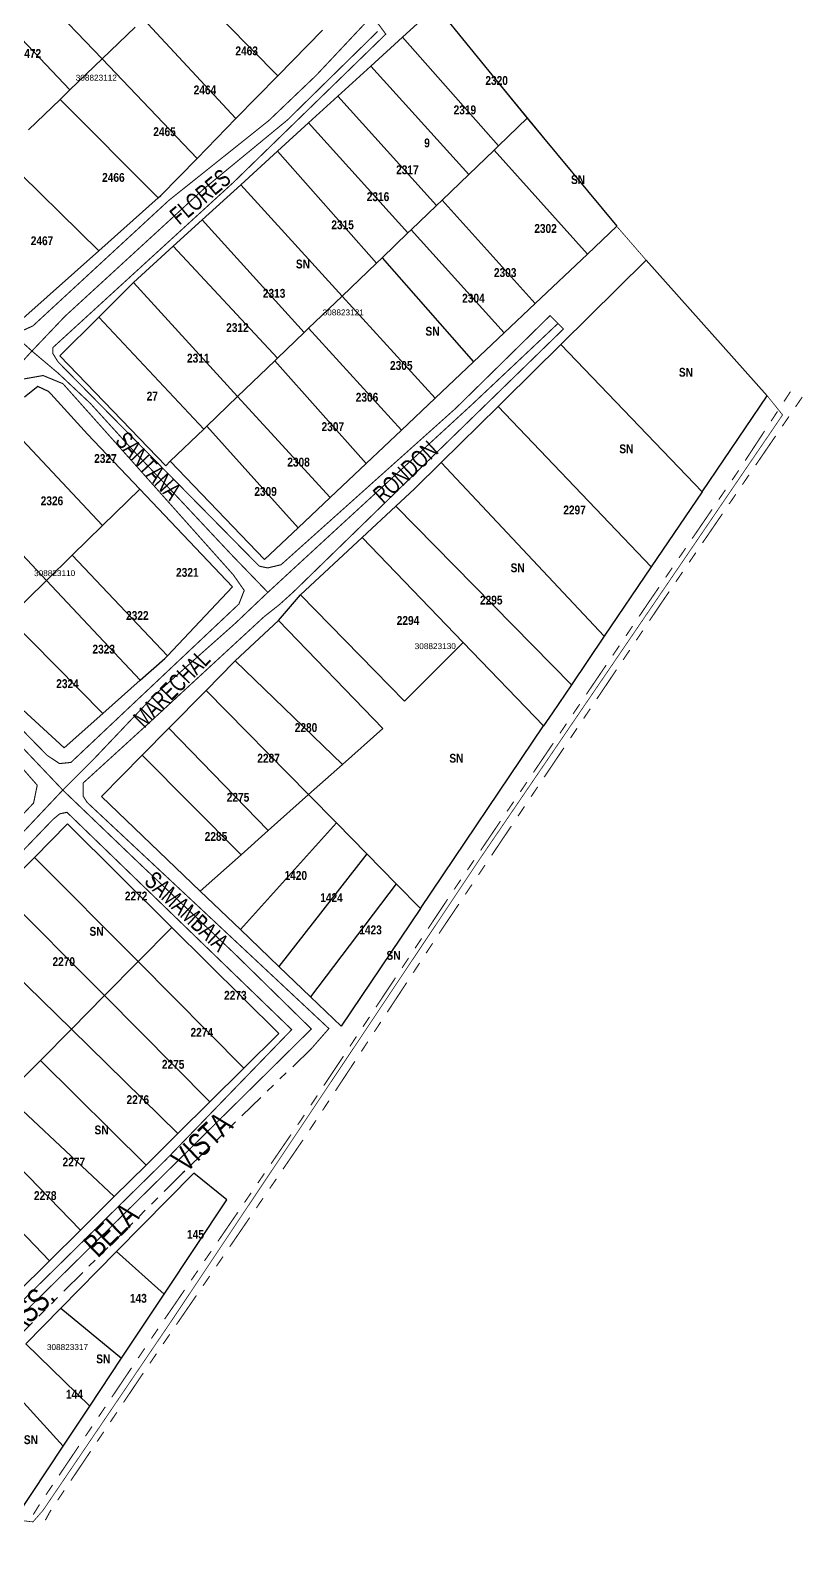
# Model space of a CAD drawing. Extents: x 204296 to 206006, y 4860262 to 4862155.
# Drawn here: x 205874.4 to 206005.6, y 4861066.9 to 4861323.7 of the extents above; entities that cross this region are included whole.
import ezdxf
from ezdxf.enums import TextEntityAlignment as Align

# ---------------------------------------------------------------- set-up
doc = ezdxf.new("R2010")
doc.units = 0
doc.header["$LTSCALE"] = 1.5
doc.header["$MEASUREMENT"] = 0
doc.linetypes.add('TRACO_25', pattern=[8, 3, -1, 1, -1, 1, -1])
for name, color, linetype in [('CD-MALHA-LOTES', 40, 'CONTINUOUS'), ('CD_TXT_QUADRA', 7, 'CONTINUOUS'), ('LM-LIM-SETOR-FISCAL', 7, 'CONTINUOUS'), ('RU-QUADRAS', 6, 'CONTINUOUS'), ('SV-EIXO-RUA-N-PAV', 6, 'CONTINUOUS'), ('SV-RUA-NAO-PAV-S-GUIA-C-GUIA', 7, 'CONTINUOUS'), ('SV-TXT-RUA-N-PAV-S-GUIA-C-GUIA', 7, 'CONTINUOUS'), ('Th_NmrPot', 1, 'CONTINUOUS')]:
    doc.layers.add(name, color=color, linetype=linetype)
doc.layers.add('SV-EST-M-N-PAV', color=20, linetype='CONTINUOUS', plot=False)
doc.styles.add('ARIAL', font='ARIAL.TTF')
doc.styles.add('MONOTXT', font='ARIAL.TTF', dxfattribs={"height": 0.2})
doc.styles.get("Standard").update_dxf_attribs({"font": 'swisscbo.ttf'})
doc.linetypes.add('Limite', pattern='A,20,-3,[130,ltypeshp.shx,S=6.35,R=0,X=0,Y=0],-3,20', length=46)

msp = doc.modelspace()

# ---------------------------------------------------------------- linework, layer by layer
at = {"layer": 'CD-MALHA-LOTES', "linetype": 'Continuous'}
for p, q in [((205868.34, 4861337.92), (205886.62, 4861318.8)), ((205863.09, 4861332.61), (205881.16, 4861313.55)), ((205900.5, 4861332.16), (205916.47, 4861315.96)), ((205937.63, 4861322.5), (205943.37, 4861327.73)), ((205943.37, 4861327.73), (205954.78, 4861313.67)), ((205893.64, 4861325.55), (205909.35, 4861308.67)), ((205892.27, 4861324.23), (205886.62, 4861318.8)), ((205916.47, 4861315.96), (205924.04, 4861323.7)), ((205932.27, 4861317.61), (205937.63, 4861322.5)), ((205937.63, 4861322.5), (205953.98, 4861304.07)), ((205886.62, 4861318.8), (205881.16, 4861313.55)), ((205886.62, 4861318.8), (205902.76, 4861301.93)), ((205926.65, 4861312.48), (205932.27, 4861317.61)), ((205932.27, 4861317.61), (205948.92, 4861299.21)), ((205909.35, 4861308.67), (205916.47, 4861315.96)), ((205879.48, 4861311.93), (205874.14, 4861306.79)), ((205881.16, 4861313.55), (205879.48, 4861311.93)), ((205879.48, 4861311.93), (205896.13, 4861295.22)), ((205921.7, 4861307.97), (205926.65, 4861312.48)), ((205926.65, 4861312.48), (205943.44, 4861293.94)), ((205954.78, 4861313.67), (205958.85, 4861308.75)), ((205902.76, 4861301.93), (205909.35, 4861308.67)), ((205916.4, 4861303.13), (205921.7, 4861307.97)), ((205921.7, 4861307.97), (205938.56, 4861289.26)), ((205958.85, 4861308.75), (205953.98, 4861304.07)), ((205958.85, 4861308.75), (205974.03, 4861290.4)), ((205953.98, 4861304.07), (205953.19, 4861303.31)), ((205869.61, 4861302.43), (205886.07, 4861286.23)), ((205896.58, 4861295.62), (205902.76, 4861301.93)), ((205910.18, 4861297.45), (205916.4, 4861303.13)), ((205916.4, 4861303.13), (205933.23, 4861284.14)), ((205953.19, 4861303.31), (205948.92, 4861299.21)), ((205953.19, 4861303.31), (205969.05, 4861285.68)), ((205948.92, 4861299.21), (205944.37, 4861294.84)), ((205903.62, 4861291.47), (205910.18, 4861297.45)), ((205910.18, 4861297.45), (205927.39, 4861278.53)), ((205886.07, 4861286.23), (205896.13, 4861295.22)), ((205896.13, 4861295.22), (205896.58, 4861295.62)), ((205943.44, 4861293.94), (205939.11, 4861289.79)), ((205944.37, 4861294.84), (205943.44, 4861293.94)), ((205944.37, 4861294.84), (205960.16, 4861277.26)), ((205898.71, 4861287), (205903.62, 4861291.47)), ((205903.62, 4861291.47), (205920.95, 4861272.35)), ((205938.56, 4861289.26), (205934.17, 4861285.05)), ((205939.11, 4861289.79), (205938.56, 4861289.26)), ((205939.11, 4861289.79), (205954.92, 4861272.3)), ((205974.03, 4861290.4), (205969.05, 4861285.68)), ((205873.18, 4861274.73), (205886.07, 4861286.23)), ((205891.95, 4861280.83), (205898.71, 4861287)), ((205898.71, 4861287), (205916.42, 4861268)), ((205933.23, 4861284.14), (205927.39, 4861278.53)), ((205934.17, 4861285.05), (205933.23, 4861284.14)), ((205934.17, 4861285.05), (205949.7, 4861267.36)), ((205969.05, 4861285.68), (205960.16, 4861277.26)), ((205979.03, 4861284.64), (205964.52, 4861270.31)), ((205999.58, 4861261.63), (205979.03, 4861284.64)), ((205891.72, 4861280.62), (205891.95, 4861280.83)), ((205891.95, 4861280.83), (205909.64, 4861261.49)), ((205886.05, 4861274.96), (205891.72, 4861280.62)), ((205927.39, 4861278.53), (205921.71, 4861273.07)), ((205927.39, 4861278.53), (205943.17, 4861261.19)), ((205960.16, 4861277.26), (205954.92, 4861272.3)), ((205879.47, 4861268.41), (205886.05, 4861274.96)), ((205886.05, 4861274.96), (205903.88, 4861255.95)), ((205921.71, 4861273.07), (205920.95, 4861272.35)), ((205921.71, 4861273.07), (205937.45, 4861255.78)), ((205920.95, 4861272.35), (205916.42, 4861268)), ((205954.92, 4861272.3), (205949.7, 4861267.36)), ((205897.45, 4861249.7), (205879.47, 4861268.41)), ((205916.42, 4861268), (205915.98, 4861267.57)), ((205954.98, 4861260.89), (205964.52, 4861270.31)), ((205964.52, 4861270.31), (205988.52, 4861245.3)), ((205915.98, 4861267.57), (205909.64, 4861261.49)), ((205915.98, 4861267.57), (205931.47, 4861250.13)), ((205949.7, 4861267.36), (205943.17, 4861261.19)), ((205875.72, 4861263.2), (205873.42, 4861261.39)), ((205877.52, 4861262.32), (205875.72, 4861263.2)), ((205877.94, 4861261.92), (205877.52, 4861262.32)), ((205884.13, 4861255.11), (205877.94, 4861261.92)), ((205909.64, 4861261.49), (205904.41, 4861256.46)), ((205909.64, 4861261.49), (205925.34, 4861244.33)), ((205943.17, 4861261.19), (205937.45, 4861255.78)), ((205953.9, 4861259.82), (205954.98, 4861260.89)), ((205988.52, 4861245.3), (205999.58, 4861261.63)), ((205869.68, 4861257.75), (205886.67, 4861239.56)), ((205944.19, 4861250.26), (205953.9, 4861259.82)), ((205953.9, 4861259.82), (205979.89, 4861232.55)), ((205893.01, 4861245.78), (205884.13, 4861255.11)), ((205903.88, 4861255.95), (205898.21, 4861250.51)), ((205904.41, 4861256.46), (205903.88, 4861255.95)), ((205904.41, 4861256.46), (205919.91, 4861239.2)), ((205937.45, 4861255.78), (205931.47, 4861250.13)), ((205898.21, 4861250.51), (205897.45, 4861249.7)), ((205914.2, 4861233.8), (205898.21, 4861250.51)), ((205931.47, 4861250.13), (205925.34, 4861244.33)), ((205939.7, 4861245.83), (205944.19, 4861250.26)), ((205944.19, 4861250.26), (205971.92, 4861220.78)), ((205860.1, 4861248.44), (205877.18, 4861230.27)), ((205893.01, 4861245.78), (205886.67, 4861239.56)), ((205908.8, 4861229.18), (205893.01, 4861245.78)), ((205936.54, 4861242.89), (205939.7, 4861245.83)), ((205988.52, 4861245.3), (205979.89, 4861232.55)), ((205925.34, 4861244.33), (205919.91, 4861239.2)), ((205930.77, 4861237.54), (205936.54, 4861242.89)), ((205966.33, 4861212.53), (205936.54, 4861242.89)), ((205886.67, 4861239.56), (205881.56, 4861234.56)), ((205919.91, 4861239.2), (205914.2, 4861233.8)), ((205930.77, 4861237.54), (205920.32, 4861227.83)), ((205947.98, 4861219.69), (205930.77, 4861237.54)), ((205881.56, 4861234.56), (205877.18, 4861230.27)), ((205881.56, 4861234.56), (205897.72, 4861217.48)), ((205979.89, 4861232.55), (205971.92, 4861220.78)), ((205877.18, 4861230.27), (205870.71, 4861223.93)), ((205877.18, 4861230.27), (205893.11, 4861213.32)), ((205897.72, 4861217.48), (205908.8, 4861229.18)), ((205916.58, 4861223.43), (205920.32, 4861227.83)), ((205920.32, 4861227.83), (205937.98, 4861209.75)), ((205870.71, 4861223.93), (205886.73, 4861207.67)), ((205916.58, 4861223.43), (205909.24, 4861216.58)), ((205934.28, 4861205.14), (205916.58, 4861223.43)), ((205937.98, 4861209.75), (205947.98, 4861219.69)), ((205961.61, 4861205.55), (205947.98, 4861219.69)), ((205971.92, 4861220.78), (205966.33, 4861212.53)), ((205893.11, 4861213.32), (205897.28, 4861217.02)), ((205897.28, 4861217.02), (205897.72, 4861217.48)), ((205909.05, 4861216.41), (205909.24, 4861216.58)), ((205909.24, 4861216.58), (205927.43, 4861199.02)), ((205904.29, 4861211.57), (205909.05, 4861216.41)), ((205886.73, 4861207.67), (205893.11, 4861213.32)), ((205897.95, 4861205.15), (205904.29, 4861211.57)), ((205904.29, 4861211.57), (205921.68, 4861193.89)), ((205966.33, 4861212.53), (205963.1, 4861207.76)), ((205880.17, 4861201.85), (205873.17, 4861208.26)), ((205886.73, 4861207.67), (205880.17, 4861201.85)), ((205963.1, 4861207.76), (205961.61, 4861205.55)), ((205893.45, 4861200.58), (205897.95, 4861205.15)), ((205897.95, 4861205.15), (205914.83, 4861187.77)), ((205927.43, 4861199.02), (205934.28, 4861205.14)), ((205940.72, 4861174.54), (205961.61, 4861205.55)), ((205886.52, 4861193.55), (205893.45, 4861200.58)), ((205893.45, 4861200.58), (205910.26, 4861183.68)), ((205927.43, 4861199.02), (205921.68, 4861193.89)), ((205903.31, 4861177.48), (205886.52, 4861193.55)), ((205921.68, 4861193.89), (205914.83, 4861187.77)), ((205921.68, 4861193.89), (205926.42, 4861189.08)), ((205875.14, 4861183.23), (205880.75, 4861188.9)), ((205880.75, 4861188.9), (205898.45, 4861171.34)), ((205926.42, 4861189.08), (205910.11, 4861170.96)), ((205926.42, 4861189.08), (205931.59, 4861183.82)), ((205914.83, 4861187.77), (205910.26, 4861183.68)), ((205869.44, 4861177.46), (205875.14, 4861183.23)), ((205875.14, 4861183.23), (205892.73, 4861165.54)), ((205910.26, 4861183.68), (205903.31, 4861177.48)), ((205931.59, 4861183.82), (205916.66, 4861164.68)), ((205931.59, 4861183.82), (205936.59, 4861178.74)), ((205936.59, 4861178.74), (205922.04, 4861159.54)), ((205936.59, 4861178.74), (205940.72, 4861174.54)), ((205869.44, 4861177.46), (205887.03, 4861159.76)), ((205910.11, 4861170.96), (205903.31, 4861177.48)), ((205940.72, 4861174.54), (205927.25, 4861154.55)), ((205863.56, 4861171.52), (205881.41, 4861154.06)), ((205898.45, 4861171.34), (205892.73, 4861165.54)), ((205898.45, 4861171.34), (205916.62, 4861153.32)), ((205916.66, 4861164.68), (205910.11, 4861170.96)), ((205892.73, 4861165.54), (205887.03, 4861159.76)), ((205892.73, 4861165.54), (205910.71, 4861147.46)), ((205922.04, 4861159.54), (205916.66, 4861164.68)), ((205887.03, 4861159.76), (205881.41, 4861154.06)), ((205887.03, 4861159.76), (205904.93, 4861141.73)), ((205927.25, 4861154.55), (205922.04, 4861159.54)), ((205881.41, 4861154.06), (205876.14, 4861148.72)), ((205881.41, 4861154.06), (205899.51, 4861136.36)), ((205916.62, 4861153.32), (205910.71, 4861147.46)), ((205876.14, 4861148.72), (205870.33, 4861142.83)), ((205876.14, 4861148.72), (205894.1, 4861130.98)), ((205910.71, 4861147.46), (205904.93, 4861141.73)), ((205870.33, 4861142.83), (205888.69, 4861125.62)), ((205904.93, 4861141.73), (205899.51, 4861136.36)), ((205865.51, 4861137.93), (205882.96, 4861119.94)), ((205899.51, 4861136.36), (205894.1, 4861130.98)), ((205860.38, 4861132.73), (205877.71, 4861114.73)), ((205894.1, 4861130.98), (205888.69, 4861125.62)), ((205902.22, 4861129.63), (205889.1, 4861116.31)), ((205907.79, 4861125.09), (205902.22, 4861129.63)), ((205888.69, 4861125.62), (205882.96, 4861119.94)), ((205897.16, 4861109.07), (205907.79, 4861125.09)), ((205882.96, 4861119.94), (205877.71, 4861114.73)), ((205889.1, 4861116.31), (205879.64, 4861106.7)), ((205889.1, 4861116.31), (205897.16, 4861109.07)), ((205877.71, 4861114.73), (205872.05, 4861109.12)), ((205889.95, 4861098.19), (205897.16, 4861109.07)), ((205879.64, 4861106.7), (205873.65, 4861100.62)), ((205879.64, 4861106.7), (205889.95, 4861098.19)), ((205873.65, 4861100.62), (205884.56, 4861090.06)), ((205884.56, 4861090.06), (205889.95, 4861098.19)), ((205868.73, 4861095.62), (205880.03, 4861083.23)), ((205880.03, 4861083.23), (205884.56, 4861090.06)), ((205872.04, 4861071.17), (205880.03, 4861083.23))]:
    msp.add_line(p, q, dxfattribs=at)
at = {"layer": 'LM-LIM-SETOR-FISCAL', "linetype": 'Limite', "ltscale": 0.1, "const_width": 0.13}
msp.add_lwpolyline([(205752.4, 4860892.04), (205757.25, 4860899.36), (205772.73, 4860922.8), (205787, 4860945.23), (205790.81, 4860952.41), (205796.49, 4860964), (205813.04, 4860986.89), (205817.98, 4860994.16), (205827.74, 4861008.55), (205841.97, 4861030.79), (205850.06, 4861043.15), (205866.96, 4861071.34), (205874.88, 4861070.39), (205876.6, 4861072.36), (205898.37, 4861104.47), (205951.02, 4861183.32), (206002.2, 4861258.36), (205999.58, 4861261.63), (205979.03, 4861284.64), (205974.03, 4861290.4), (205943.37, 4861327.73)], dxfattribs=at)
msp.add_lwpolyline([(205752.4, 4860892.04), (205757.25, 4860899.36), (205772.73, 4860922.8), (205787, 4860945.23), (205790.81, 4860952.41), (205796.49, 4860964), (205813.04, 4860986.89), (205817.98, 4860994.16), (205827.74, 4861008.55), (205841.97, 4861030.79), (205850.06, 4861043.15), (205866.96, 4861071.34), (205874.88, 4861070.39), (205876.6, 4861072.36), (205898.37, 4861104.47), (205951.02, 4861183.32), (206002.2, 4861258.36), (205999.58, 4861261.63), (205979.03, 4861284.64), (205974.03, 4861290.4), (205943.37, 4861327.73)], dxfattribs=at)
at = {"layer": 'RU-QUADRAS', "linetype": 'Continuous', "const_width": 0.01}
for points in [[(205879.47, 4861268.41), (205886.05, 4861274.96), (205891.72, 4861280.62), (205891.95, 4861280.83), (205898.71, 4861287), (205903.62, 4861291.47), (205910.18, 4861297.45), (205916.4, 4861303.13), (205921.7, 4861307.97), (205926.65, 4861312.48), (205932.27, 4861317.61), (205937.63, 4861322.5), (205943.37, 4861327.73), (205954.78, 4861313.67), (205958.85, 4861308.75), (205974.03, 4861290.4), (205969.05, 4861285.68), (205960.16, 4861277.26), (205954.92, 4861272.3), (205949.7, 4861267.36), (205943.17, 4861261.19), (205937.45, 4861255.78), (205931.47, 4861250.13), (205925.34, 4861244.33), (205919.91, 4861239.2), (205914.2, 4861233.8), (205898.21, 4861250.51), (205897.45, 4861249.7), (205879.47, 4861268.41)], [(205886.52, 4861193.55), (205893.45, 4861200.58), (205897.95, 4861205.15), (205904.29, 4861211.57), (205909.05, 4861216.41), (205909.24, 4861216.58), (205916.58, 4861223.43), (205920.32, 4861227.83), (205930.77, 4861237.54), (205936.54, 4861242.89), (205939.7, 4861245.83), (205944.19, 4861250.26), (205953.9, 4861259.82), (205954.98, 4861260.89), (205964.52, 4861270.31), (205979.03, 4861284.64), (205999.58, 4861261.63), (205988.52, 4861245.3), (205979.89, 4861232.55), (205971.92, 4861220.78), (205966.33, 4861212.53), (205963.1, 4861207.76), (205961.61, 4861205.55), (205940.72, 4861174.54), (205927.25, 4861154.55), (205922.04, 4861159.54), (205916.66, 4861164.68), (205910.11, 4861170.96), (205903.31, 4861177.48), (205886.52, 4861193.55)], [(205847.92, 4861236.62), (205860.1, 4861248.44), (205869.68, 4861257.75), (205873.42, 4861261.39), (205875.72, 4861263.2), (205877.52, 4861262.32), (205877.94, 4861261.92), (205884.13, 4861255.11), (205893.01, 4861245.78), (205908.8, 4861229.18), (205897.72, 4861217.48), (205897.28, 4861217.02), (205893.11, 4861213.32), (205886.73, 4861207.67), (205880.17, 4861201.85), (205873.17, 4861208.26), (205864.28, 4861217.63), (205847.98, 4861234.82), (205847.92, 4861236.62)], [(205858.76, 4861085.49), (205868.73, 4861095.62), (205873.65, 4861100.62), (205879.64, 4861106.7), (205889.1, 4861116.31), (205902.22, 4861129.63), (205907.79, 4861125.09), (205897.16, 4861109.07), (205889.95, 4861098.19), (205884.56, 4861090.06), (205880.03, 4861083.23), (205872.04, 4861071.17), (205858.76, 4861085.49)]]:
    msp.add_lwpolyline(points, close=True, dxfattribs=at)
for points in [[(205924.04, 4861323.7), (205916.47, 4861315.96), (205909.35, 4861308.67), (205902.76, 4861301.93), (205896.58, 4861295.62), (205896.13, 4861295.22), (205886.07, 4861286.23), (205873.18, 4861274.73), (205857.21, 4861290.49), (205838.23, 4861309.19), (205838.23, 4861309.19), (205849.37, 4861319.38), (205855.95, 4861325.4)], [(205869.44, 4861177.46), (205875.14, 4861183.23), (205880.75, 4861188.9), (205898.45, 4861171.34), (205916.62, 4861153.32), (205910.71, 4861147.46), (205904.93, 4861141.73), (205899.51, 4861136.36), (205894.1, 4861130.98), (205888.69, 4861125.62), (205882.96, 4861119.94), (205877.71, 4861114.73), (205872.05, 4861109.12)]]:
    msp.add_lwpolyline(points, dxfattribs=at)
at = {"layer": 'SV-EIXO-RUA-N-PAV', "const_width": 0.18, "flags": 128}
for points in [[(205796.51, 4861354.04), (205800.49, 4861349.06), (205809.02, 4861339.48), (205819.59, 4861327.51), (205828.52, 4861317.39), (205831.85, 4861311.89), (205833.58, 4861309.3), (205839.98, 4861302.9), (205849.16, 4861293.72), (205862.5, 4861280.93), (205870.07, 4861273.4), (205874.71, 4861269.21), (205879.21, 4861265.41), (205884.65, 4861260.3), (205891.68, 4861252.56), (205899.21, 4861244.64), (205908.57, 4861234.66), (205914.78, 4861228.23)], [(205933.42, 4861323.48), (205918.12, 4861308.46), (205903.94, 4861296.78), (205890.31, 4861284.27), (205880.3, 4861275.09), (205874.71, 4861269.21), (205868.9, 4861262.86), (205857.5, 4861251.45), (205850.82, 4861244.78), (205840.54, 4861234.91), (205836.92, 4861231.85), (205809.95, 4861206.82), (205805.82, 4861201.6), (205802.72, 4861197.37), (205796.5, 4861191.87)], [(205797.5, 4861278.78), (205810.78, 4861265.5), (205833.31, 4861243.25), (205840.54, 4861234.91), (205847.77, 4861227.4), (205858.33, 4861217.39), (205869.46, 4861205.71), (205879.95, 4861194.66), (205893.09, 4861182.07), (205908.94, 4861167.06), (205922.17, 4861154.09), (205852.77, 4861085.58)], [(205813.12, 4861126.34), (205827.21, 4861140.65), (205840.54, 4861154.12), (205847.24, 4861160.84), (205854.72, 4861168.31), (205870.57, 4861184.71), (205879.95, 4861194.66), (205885.03, 4861199.73), (205895.6, 4861210.85), (205909.22, 4861222.95), (205914.78, 4861228.23), (205925.35, 4861237.97), (205949.54, 4861260.21), (205964, 4861273.84)]]:
    msp.add_lwpolyline(points, dxfattribs=at)
at = {"layer": 'SV-EST-M-N-PAV', "linetype": 'TRACO_25', "const_width": 0.18, "flags": 128}
for points in [[(206002.44, 4861260.63), (206003.54, 4861262.31)], [(206004.41, 4861259.74), (206005.54, 4861261.39)], [(206000.24, 4861257.29), (206001.34, 4861258.96)], [(206002.15, 4861256.44), (206003.28, 4861258.09)], [(205995.85, 4861250.6), (205999.14, 4861255.62)], [(205997.63, 4861249.83), (206001.02, 4861254.79)], [(205993.62, 4861247.28), (205994.75, 4861248.94)], [(205995.38, 4861246.53), (205996.5, 4861248.18)], [(205991.36, 4861243.98), (205992.49, 4861245.63)], [(205993.12, 4861243.23), (205994.25, 4861244.88)], [(205986.85, 4861237.37), (205990.24, 4861242.33)], [(205988.6, 4861236.63), (205991.99, 4861241.58)], [(205984.6, 4861234.07), (205985.73, 4861235.72)], [(205986.34, 4861233.33), (205987.47, 4861234.98)], [(205982.34, 4861230.76), (205983.47, 4861232.42)], [(205984.08, 4861230.03), (205985.21, 4861231.68)], [(205977.84, 4861224.15), (205979.52, 4861226.64)], [(205979.52, 4861226.64), (205979.53, 4861226.65)], [(205979.53, 4861226.65), (205981.22, 4861229.11)], [(205981.35, 4861226.04), (205982.95, 4861228.37)], [(205979.59, 4861223.41), (205981.26, 4861225.9)], [(205981.26, 4861225.9), (205981.35, 4861226.04)], [(205975.6, 4861220.84), (205976.72, 4861222.5)], [(205977.35, 4861220.09), (205978.47, 4861221.75)], [(205973.36, 4861217.53), (205974.48, 4861219.18)], [(205975.12, 4861216.77), (205976.24, 4861218.43)], [(205968.87, 4861210.91), (205972.23, 4861215.87)], [(205970.65, 4861210.13), (205974, 4861215.11)], [(205966.62, 4861207.59), (205967.75, 4861209.25)], [(205968.42, 4861206.82), (205969.54, 4861208.47)], [(205964.38, 4861204.28), (205965.5, 4861205.94)], [(205966.19, 4861203.5), (205967.3, 4861205.16)], [(205959.89, 4861197.66), (205963.26, 4861202.63)], [(205961.72, 4861196.86), (205965.07, 4861201.84)], [(205957.65, 4861194.35), (205958.77, 4861196)], [(205959.49, 4861193.54), (205960.61, 4861195.2)], [(205955.41, 4861191.04), (205956.53, 4861192.69)], [(205957.26, 4861190.22), (205958.37, 4861191.88)], [(205950.92, 4861184.41), (205954.28, 4861189.38)], [(205955.27, 4861187.27), (205956.14, 4861188.56)], [(205952.79, 4861183.58), (205955.02, 4861186.9)], [(205955.02, 4861186.9), (205955.27, 4861187.27)], [(205948.68, 4861181.1), (205949.8, 4861182.76)], [(205950.56, 4861180.27), (205951.67, 4861181.93)], [(205946.43, 4861177.79), (205947.55, 4861179.45)], [(205948.32, 4861176.95), (205949.44, 4861178.61)], [(205941.99, 4861171.13), (205945.31, 4861176.13)], [(205944.29, 4861170.96), (205947.21, 4861175.29)], [(205943.86, 4861170.31), (205944.29, 4861170.96)], [(205939.78, 4861167.8), (205940.89, 4861169.47)], [(205941.66, 4861166.97), (205942.76, 4861168.64)], [(205937.57, 4861164.47), (205938.68, 4861166.14)], [(205939.46, 4861163.63), (205940.56, 4861165.3)], [(205933.14, 4861157.8), (205936.46, 4861162.8)], [(205935.06, 4861156.95), (205938.36, 4861161.96)], [(205930.93, 4861154.47), (205932.04, 4861156.14)], [(205932.86, 4861153.61), (205933.96, 4861155.28)], [(205928.72, 4861151.14), (205929.82, 4861152.81)], [(205930.66, 4861150.27), (205931.76, 4861151.94)], [(205924.29, 4861144.48), (205927.61, 4861149.47)], [(205926.26, 4861143.59), (205929.56, 4861148.6)], [(205922.08, 4861141.14), (205923.19, 4861142.81)], [(205924.06, 4861140.25), (205925.16, 4861141.92)], [(205920.46, 4861138.71), (205920.97, 4861139.48)], [(205919.85, 4861137.82), (205920.42, 4861138.64)], [(205920.42, 4861138.64), (205920.46, 4861138.71)], [(205921.85, 4861136.91), (205922.95, 4861138.58)], [(205915.33, 4861131.22), (205918.72, 4861136.17)], [(205917.35, 4861130.29), (205920.74, 4861135.24)], [(205913.07, 4861127.92), (205914.2, 4861129.57)], [(205915.09, 4861127), (205916.22, 4861128.64)], [(205910.81, 4861124.62), (205911.94, 4861126.27)], [(205912.83, 4861123.7), (205913.96, 4861125.35)], [(205906.29, 4861118.02), (205909.68, 4861122.97)], [(205908.3, 4861117.1), (205911.69, 4861122.05)], [(205904.02, 4861114.72), (205905.16, 4861116.37)], [(205906.04, 4861113.8), (205907.17, 4861115.45)], [(205901.76, 4861111.42), (205902.89, 4861113.07)], [(205903.78, 4861110.5), (205904.91, 4861112.15)], [(205898.99, 4861107.37), (205900.63, 4861109.77)], [(205899.25, 4861103.9), (205902.65, 4861108.85)], [(205897.24, 4861104.82), (205898.94, 4861107.3)], [(205898.94, 4861107.3), (205898.99, 4861107.37)], [(205894.99, 4861101.52), (205895.15, 4861101.76)], [(205895.15, 4861101.76), (205896.12, 4861103.17)], [(205896.99, 4861100.61), (205897.56, 4861101.43)], [(205897.56, 4861101.43), (205897.76, 4861101.73)], [(205897.76, 4861101.73), (205898.12, 4861102.25)], [(205892.75, 4861098.2), (205893.87, 4861099.86)], [(205894.86, 4861097.49), (205895.86, 4861098.96)], [(205888.28, 4861091.57), (205891.63, 4861096.55)], [(205890.26, 4861090.67), (205893.61, 4861095.65)], [(205894.73, 4861097.31), (205894.86, 4861097.49)], [(205886.04, 4861088.26), (205887.16, 4861089.91)], [(205888.02, 4861087.35), (205889.14, 4861089.01)], [(205883.8, 4861084.94), (205884.92, 4861086.6)], [(205885.79, 4861084.04), (205886.91, 4861085.69)], [(205879.33, 4861078.31), (205882.68, 4861083.28)], [(205881.32, 4861077.4), (205884.67, 4861082.38)], [(205877.09, 4861074.99), (205878.21, 4861076.65)], [(205879.09, 4861074.08), (205880.2, 4861075.74)], [(205874.93, 4861071.63), (205875.99, 4861073.33)], [(205876.99, 4861070.68), (205877.47, 4861071.56)], [(205877.47, 4861071.56), (205877.86, 4861072.26)], [(205877.86, 4861072.26), (205877.97, 4861072.42)]]:
    msp.add_lwpolyline(points, dxfattribs=at)
at = {"layer": 'SV-RUA-NAO-PAV-S-GUIA-C-GUIA', "linetype": 'TRACO_25'}
for p, q in [((205922.23, 4861150.82), (205900.35, 4861129.66)), ((205900.35, 4861129.66), (205856.13, 4861085.68))]:
    msp.add_line(p, q, dxfattribs=at)
at = {"layer": 'SV-RUA-NAO-PAV-S-GUIA-C-GUIA', "linetype": 'TRACO_25', "const_width": 0.18, "flags": 128}
msp.add_lwpolyline([(205896.82, 4861370.18), (205894.84, 4861368.33), (205835.22, 4861311.33), (205834.86, 4861310.33), (205835.71, 4861309), (205848.52, 4861296.22), (205872.25, 4861273.31), (205873.4, 4861272.81), (205874.88, 4861273.48), (205897.95, 4861294.78), (205914.95, 4861308.35), (205923, 4861316.03), (205932.51, 4861326.16), (205934.81, 4861323.02), (205908.97, 4861297.88), (205878.26, 4861269.79), (205878.25, 4861268.81), (205879.15, 4861267.36), (205913.32, 4861232.68), (205914.74, 4861232.38), (205917.02, 4861232.92), (205946.67, 4861259.47), (205954.96, 4861267.61), (205962.71, 4861275.23), (205964.98, 4861272.95), (205954.98, 4861263.21), (205919.15, 4861228.33), (205916.73, 4861226.14), (205914.12, 4861224.08), (205894.62, 4861206.08), (205883.41, 4861195.86), (205883.4, 4861193.64), (205884.09, 4861192.56), (205925.15, 4861154.16), (205922.23, 4861150.82)], dxfattribs=at)
for points in [[(205873.28, 4861264.46), (205876.61, 4861265.05), (205879.98, 4861263.66), (205908.91, 4861231.21), (205910.77, 4861228.55), (205909.86, 4861226.25), (205881.33, 4861199.35), (205879.4, 4861199.16), (205877.31, 4861200.54), (205845, 4861233.53), (205844.84, 4861235.38), (205845.12, 4861237.53), (205847.03, 4861238.85)], [(205844.29, 4861166.19), (205847.08, 4861164.8), (205850.82, 4861166.83), (205874.99, 4861192.46), (205875.61, 4861195.48), (205870.81, 4861200.97), (205841.49, 4861231.05), (205839.11, 4861231.09), (205810.4, 4861202.93), (205809.81, 4861200.41), (205811.3, 4861198.33)], [(205918.83, 4861153.98), (205880.66, 4861190.88), (205879.43, 4861190.63), (205878.25, 4861189.64), (205850.43, 4861160.68), (205820.89, 4861131.03), (205820.79, 4861130.98), (205817.77, 4861127.98), (205817.37, 4861126.95), (205817.66, 4861124.98), (205833.17, 4861107.98), (205838.86, 4861102.5), (205853.39, 4861088.54), (205897.49, 4861131.92)]]:
    msp.add_lwpolyline(points, close=True, dxfattribs=at)

# ---------------------------------------------------------------- texts
at = {"layer": 'CD_TXT_QUADRA', "linetype": 'Continuous', "style": 'MONOTXT'}
for s, p in [('308823112', (205882.15, 4861315.12)), ('308823121', (205924.09, 4861275.26)), ('308823110', (205875.07, 4861230.99)), ('308823130', (205939.72, 4861218.59)), ('308823317', (205877.25, 4861099.57))]:
    msp.add_text(s, height=1, rotation=0.1, dxfattribs=at).set_placement(p)
at = {"layer": 'SV-TXT-RUA-N-PAV-S-GUIA-C-GUIA', "style": 'ARIAL', "width": 0.7}
for s, height, rotation, p in [('FLORES', 3, 40, (205899.75, 4861290.49)), ('SANTANA', 3, 313, (205888.67, 4861253.78)), ('RONDON', 3, 43, (205934.41, 4861243.14)), ('RUA                                                                                                MARECHAL', 3, 45.34, (205834.42, 4861144.98)), ('SAMAMBAIA', 3, 317, (205893.61, 4861178.94)), ('PASS.         BELA          VISTA', 4, 44, (205870.59, 4861100.3))]:
    msp.add_text(s, height=height, rotation=rotation, dxfattribs=at).set_placement(p)
at = {"layer": 'Th_NmrPot', "color": 1}
for s, p in [('2472', (205872.45, 4861319.73)), ('2463', (205909.27, 4861320.18)), ('2464', (205902.18, 4861313.55)), ('2320', (205951.73, 4861315.15)), ('2319', (205946.33, 4861310.16)), ('2465', (205895.32, 4861306.46)), ('9', (205941.34, 4861304.55)), ('2466', (205886.63, 4861298.69)), ('2317', (205936.57, 4861299.99)), ('SN', (205966.27, 4861298.32)), ('2316', (205931.58, 4861295.42)), ('2315', (205925.56, 4861290.64)), ('2467', (205874.51, 4861287.94)), ('2302', (205960.03, 4861290.02)), ('SN', (205919.54, 4861283.99)), ('2303', (205953.18, 4861282.54)), ('2313', (205913.93, 4861279.01)), ('2304', (205947.78, 4861278.18)), ('2312', (205907.7, 4861273.19)), ('SN', (205941.55, 4861272.57)), ('2311', (205901.05, 4861268)), ('2305', (205935.53, 4861266.76)), ('SN', (205984.59, 4861265.6)), ('27', (205894.2, 4861261.56)), ('2306', (205929.71, 4861261.36)), ('2307', (205923.9, 4861256.37)), ('SN', (205974.48, 4861252.61)), ('2327', (205885.28, 4861250.96)), ('2308', (205918.08, 4861250.35)), ('2309', (205912.48, 4861245.36)), ('2326', (205876.2, 4861243.78)), ('2297', (205964.96, 4861242.22)), ('2321', (205899.19, 4861231.62)), ('SN', (205956.01, 4861232.4)), ('2295', (205950.81, 4861226.92)), ('2322', (205890.7, 4861224.3)), ('2294', (205936.67, 4861223.46)), ('2323', (205884.99, 4861218.59)), ('2324', (205878.84, 4861212.73)), ('2280', (205919.35, 4861205.27)), ('2287', (205912.99, 4861200.07)), ('SN', (205945.61, 4861200.07)), ('2275', (205907.8, 4861193.43)), ('2285', (205904.05, 4861186.79)), ('1420', (205917.61, 4861180.16)), ('2272', (205890.49, 4861176.67)), ('1424', (205923.68, 4861176.4)), ('SN', (205884.49, 4861170.67)), ('1423', (205930.31, 4861170.92)), ('2270', (205878.2, 4861165.53)), ('SN', (205934.93, 4861166.59)), ('2273', (205907.35, 4861159.81)), ('2274', (205901.64, 4861153.52)), ('2275', (205896.78, 4861148.09)), ('2276', (205890.78, 4861142.09)), ('SN', (205885.34, 4861136.95)), ('2277', (205879.91, 4861131.51)), ('2278', (205875.06, 4861125.8)), ('145', (205901.06, 4861119.22)), ('143', (205891.35, 4861108.36)), ('SN', (205885.63, 4861098.07)), ('144', (205880.49, 4861092.07)), ('SN', (205873.34, 4861084.35))]:
    msp.add_text(s, height=1.5, dxfattribs=at).set_placement(p, align=Align.MIDDLE_LEFT)

doc.saveas('drawing.dxf')
